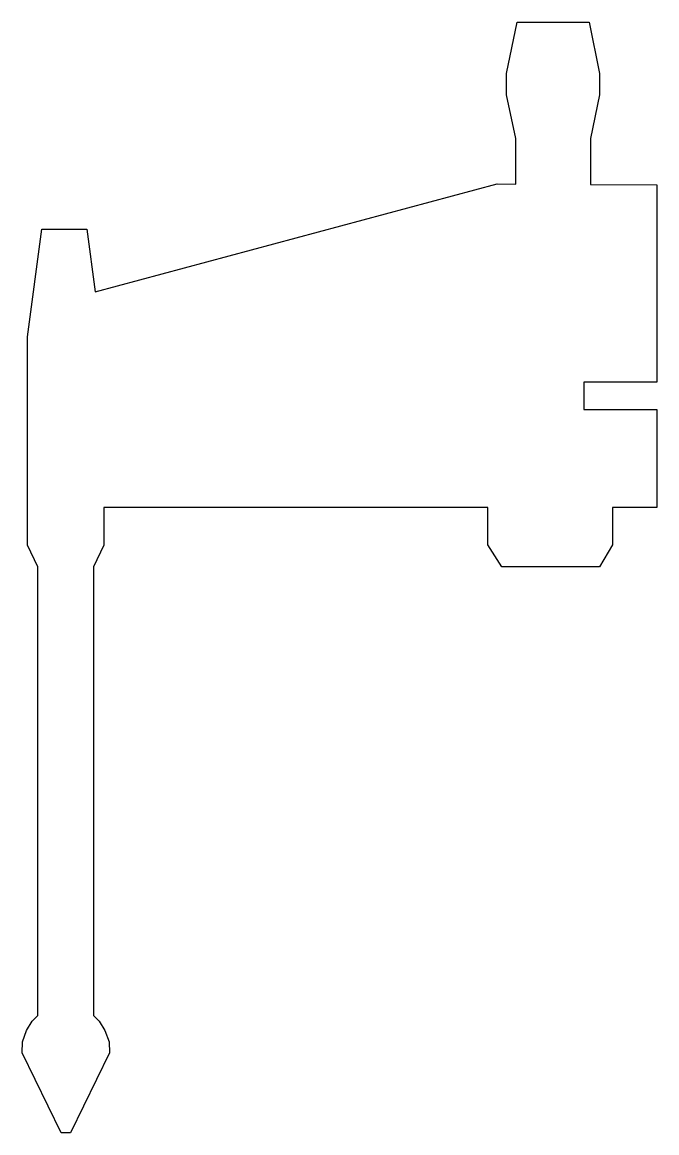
# Model space of a CAD drawing. Header units: millimetres. Extents: x -181 to -139.1, y 11.4 to 84.8.
import ezdxf

# ---------------------------------------------------------------- set-up
doc = ezdxf.new("R2010")
doc.units = ezdxf.units.MM
doc.layers.get('0').update_dxf_attribs({"linetype": 'CONTINUOUS'})

msp = doc.modelspace()

# ---------------------------------------------------------------- linework, layer by layer
msp.add_lwpolyline([(-149.364, 48.804), (-150.281, 50.257), (-150.281, 51.764), (-150.281, 52.724), (-175.644, 52.724), (-175.644, 51.257), (-175.644, 50.239), (-176.327, 48.804), (-176.327, 19.166), (-175.949, 18.804), (-175.572, 18.182), (-175.304, 17.437), (-175.282, 16.701), (-177.853, 11.426), (-178.472, 11.426), (-181.041, 16.701), (-181.019, 17.437), (-180.75, 18.182), (-180.374, 18.804), (-179.998, 19.164), (-179.998, 48.804), (-180.681, 50.239), (-180.681, 51.257), (-180.692, 59.615), (-180.692, 63.982), (-179.746, 71.102), (-176.777, 71.102), (-176.226, 66.952), (-149.663, 74.078), (-148.433, 74.072), (-148.433, 77.077), (-149.047, 79.972), (-149.047, 80.827), (-149.047, 81.371), (-148.35, 84.76), (-143.589, 84.76), (-142.892, 81.371), (-142.892, 79.972), (-143.507, 77.077), (-143.507, 74.615), (-143.507, 74.05), (-139.116, 74.031), (-139.116, 71.868), (-139.116, 65.537), (-139.116, 61.509), (-139.116, 60.993), (-143.941, 60.993), (-143.941, 59.193), (-139.116, 59.193), (-139.116, 58.678), (-139.116, 52.724), (-142.042, 52.724), (-142.042, 50.257), (-142.904, 48.804)], close=True)

doc.saveas('drawing.dxf')
